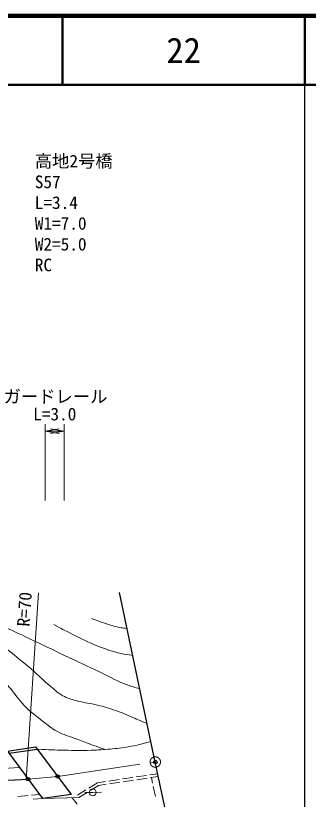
# Model space of a CAD drawing. Units: millimetres, scale not verified. Extents: x 40000 to 680000, y 20000 to 380000.
# Drawn here: x 537245 to 579500, y 266820 to 380000 of the extents above; entities that cross this region are included whole.
import ezdxf
from ezdxf.enums import TextEntityAlignment as Align

# ---------------------------------------------------------------- set-up
doc = ezdxf.new("R2010")
doc.units = ezdxf.units.MM
doc.header["$LTSCALE"] = 1000
doc.header["$PDMODE"] = 32
doc.header["$PDSIZE"] = 500
doc.linetypes.add('CHAIN', pattern=[18.5, 12, -1.5, 3.5, -1.5])
for name, color, linetype, lineweight in [('M-BMK', 2, 'CHAIN', 13), ('M-BMK-OTRS', 5, 'Continuous', 25), ('M-STR-HTXT', 7, 'Continuous', 13), ('M-STR-STR1', 1, 'Continuous', 25), ('M-TTL', 2, 'Continuous', 140), ('M-TTL-BAND', 7, 'Continuous', 25), ('M-TTL-LINE', 7, 'Continuous', 50), ('M-WORK', 1, 'Continuous', 13)]:
    doc.layers.add(name, color=color, linetype=linetype, lineweight=lineweight)
for name, color, linetype in [('M-BMK-HTXT', 7, 'Continuous'), ('M-OTRS', 6, 'Continuous'), ('M-TTL-TXT', 7, 'Continuous')]:
    doc.layers.add(name, color=color, linetype=linetype)
doc.styles.add('ＭＳ ゴシック', font='')
doc.styles.get('ＭＳ ゴシック').set_extended_font_data('MS Gothic')

# ---------------------------------------------------------------- blocks, each defined once
blk = doc.blocks.new('open_arrow')
at = {"color": 0, "linetype": 'Continuous', "lineweight": -2}
blk.add_lwpolyline([(7.5, 1.25), (0, 0), (7.5, -1.25)], dxfattribs=at)

msp = doc.modelspace()

# ---------------------------------------------------------------- linework, layer by layer
at = {"layer": 'M-BMK'}
for p, q in [((543311, 270104), (557403, 272208)), ((538772, 269702), (539053, 269717)), ((539053, 269717), (543311, 270104))]:
    msp.add_line(p, q, dxfattribs=at)
msp.add_circle((557403, 272208), 750, dxfattribs=at)
msp.add_arc((534024, 339541), 70000, 239.34571, 273.88891, dxfattribs=at)
at = {"layer": 'M-BMK-OTRS'}
for p, q in [((557403, 272208), (552238, 296669)), ((562569, 247748), (557403, 272208))]:
    msp.add_line(p, q, dxfattribs=at)
at = {"layer": 'M-OTRS'}
for p in [(557403, 272208), (539053, 269717), (543311, 270104)]:
    msp.add_point(p, dxfattribs=at)
at = {"layer": 'M-STR-HTXT'}
for p, q in [((541500, 310000), (541500, 321000)), ((544269, 310000), (544269, 321000)), ((541500, 320000), (544269, 320000)), ((538772, 269702), (540524, 296645))]:
    msp.add_line(p, q, dxfattribs=at)
at = {"layer": 'M-STR-STR1'}
for p, q in [((536045, 273786), (540128, 274387)), ((536303, 273464), (540369, 274063)), ((540128, 274387), (545240, 267509)), ((536045, 273786), (541097, 266953)), ((545240, 267509), (541097, 266953))]:
    msp.add_line(p, q, dxfattribs=at)
at = {"layer": 'M-TTL'}
msp.add_line((680000, 380000), (40000, 380000), dxfattribs=at)
at = {"layer": 'M-TTL-BAND'}
msp.add_line((579000, 20000), (579000, 370000), dxfattribs=at)
at = {"layer": 'M-TTL-LINE'}
for p, q in [((543997, 380000), (543997, 370000)), ((579000, 380000), (579000, 370000)), ((40000, 370000), (680000, 370000))]:
    msp.add_line(p, q, dxfattribs=at)
at = {"layer": 'M-WORK'}
for p, q in [((534592, 271202), (537753, 271420)), ((556631, 270337), (557788, 270507)), ((549042, 269222), (550200, 269392)), ((550694, 269465), (552178, 269683)), ((552673, 269756), (554157, 269974)), ((552773, 269366), (554257, 269584)), ((554652, 270046), (556136, 270265)), ((554752, 269657), (556236, 269875)), ((556731, 269948), (557846, 270112)), ((557009, 269176), (556842, 269964)), ((547813, 268449), (549042, 269222)), ((547990, 268088), (549184, 268838)), ((549184, 268838), (550300, 269002)), ((550794, 269075), (552278, 269293)), ((557423, 267219), (557113, 268687)), ((537546, 267210), (539037, 267367)), ((539535, 267419), (540665, 267537)), ((546160, 267410), (547390, 268183)), ((546373, 267071), (547567, 267822)), ((547221, 267826), (548370, 267820)), ((548370, 267820), (549637, 267861)), ((539771, 266834), (541097, 266953)), ((541097, 266953), (546373, 267071)), ((545379, 267049), (546100, 266098))]:
    msp.add_line(p, q, dxfattribs=at)
msp.add_circle((548370, 267820), 500, dxfattribs=at)
for points, knots in [([(513935, 294870), (514733, 293962), (514999, 293674), (515774, 293005), (516650, 292249), (517197, 291882), (518198, 291300), (519103, 290774), (519621, 290485), (520596, 290101), (522019, 289541), (522840, 289270), (524325, 288903), (525272, 288668), (525833, 288672), (526776, 288423), (527896, 288127), (528496, 287863), (529573, 287437), (530735, 286979), (531403, 286748), (532504, 286159), (533494, 285628), (534074, 285342), (534928, 284613), (535653, 283996), (535915, 283504), (536527, 282775), (537302, 281852), (537624, 281235), (538471, 280377), (539468, 279369), (540118, 278897), (541242, 278033), (541981, 277465), (542367, 277092), (543187, 276648), (544210, 276093), (544872, 275973), (545958, 275556), (547584, 274931), (548115, 274748), (550148, 274023)], [0, 0, 0, 0, 1, 1, 1, 2, 2, 2, 3, 3, 3, 4, 4, 4, 5, 5, 5, 6, 6, 6, 7, 7, 7, 8, 8, 8, 9, 9, 9, 10, 10, 10, 11, 11, 11, 12, 12, 12, 13, 13, 13, 14, 14, 14, 14]), ([(534649, 292166), (536904, 291125), (537478, 290860), (539284, 290008), (541246, 289083), (542332, 288539), (544292, 287610), (546308, 286656), (547442, 286134), (549461, 285186), (551011, 284458), (551811, 283879), (553430, 283321), (554102, 283090), (554347, 282999), (555170, 282786)], [0, 0, 0, 0, 1, 1, 1, 2, 2, 2, 3, 3, 3, 4, 4, 4, 5, 5, 5, 5]), ([(542774, 292051), (543944, 291419), (544261, 291258), (545225, 290772), (546758, 290000), (547605, 289533), (549203, 288907), (550441, 288422), (551152, 288166), (552453, 287895), (553112, 287757), (553352, 287707), (554152, 287605)], [0, 0, 0, 0, 1, 1, 1, 2, 2, 2, 3, 3, 3, 4, 4, 4, 4]), ([(548209, 292956), (549223, 292547), (549515, 292427), (550375, 292157), (551177, 291906), (551624, 291735), (552453, 291607), (552794, 291554), (552918, 291532), (553329, 291500)], [0, 0, 0, 0, 1, 1, 1, 2, 2, 2, 3, 3, 3, 3]), ([(527376, 291700), (528741, 291497), (529178, 291397), (530306, 291087), (532074, 290601), (533034, 290172), (534649, 289302), (536261, 288433), (536996, 287669), (538432, 286532), (539922, 285350), (540616, 284521), (542081, 283308), (542830, 282688), (543209, 282272), (544053, 281789), (544747, 281392), (545201, 281290), (545971, 281070), (547003, 280776), (547619, 280764), (548662, 280511), (549731, 280251), (550336, 280116), (551379, 279765), (552357, 279435), (552877, 279175), (553830, 278779), (554773, 278387), (555074, 278255), (556234, 277747)], [0, 0, 0, 0, 1, 1, 1, 2, 2, 2, 3, 3, 3, 4, 4, 4, 5, 5, 5, 6, 6, 6, 7, 7, 7, 8, 8, 8, 9, 9, 9, 10, 10, 10, 10]), ([(540369, 274063), (542250, 273972), (542745, 273948), (544269, 273917), (545774, 273885), (546619, 273851), (548123, 273899), (548915, 273924), (549358, 273955), (550148, 274023), (551246, 274118), (551864, 274162), (552954, 274325), (554467, 274551), (554991, 274707), (556779, 275166)], [0, 0, 0, 0, 1, 1, 1, 2, 2, 2, 3, 3, 3, 4, 4, 4, 5, 5, 5, 5])]:
    msp.add_open_spline(points, degree=3, knots=knots, dxfattribs=at)

# ---------------------------------------------------------------- block references
at = {"layer": 'M-STR-HTXT', "xscale": 267, "yscale": 267}
msp.add_blockref('open_arrow', (541500, 320000), dxfattribs=at)
at = {"layer": 'M-STR-HTXT', "xscale": 267, "yscale": 267, "rotation": 180}
msp.add_blockref('open_arrow', (544269, 320000), dxfattribs=at)

# ---------------------------------------------------------------- texts
at = {"layer": 'M-BMK-HTXT', "style": 'ＭＳ ゴシック'}
for s, p in [('高地2号橋', (540000, 359000)), ('S57', (540000, 356000)), ('L=3.4', (540000, 353000)), ('W1=7.0', (540000, 350000)), ('W2=5.0', (540000, 347000)), ('RC', (540000, 344000))]:
    msp.add_text(s, height=1833, dxfattribs=at).set_placement(p, align=Align.MIDDLE_LEFT)
at = {"layer": 'M-STR-HTXT', "style": 'ＭＳ ゴシック'}
msp.add_text('ガードレール', height=1833, dxfattribs=at).set_placement((543000, 325000), align=Align.MIDDLE_CENTER)
msp.add_text('L=3.0', height=1833, dxfattribs=at).set_placement((542885, 321000), align=Align.BOTTOM_CENTER)
msp.add_text('R=70', height=1833, rotation=86.279, dxfattribs=at).set_placement((538507, 294274), align=Align.MIDDLE_CENTER)
at = {"layer": 'M-TTL-TXT', "style": 'ＭＳ ゴシック'}
msp.add_text('22', height=3666, dxfattribs=at).set_placement((561497, 375000), align=Align.MIDDLE_CENTER)

doc.saveas('drawing.dxf')
